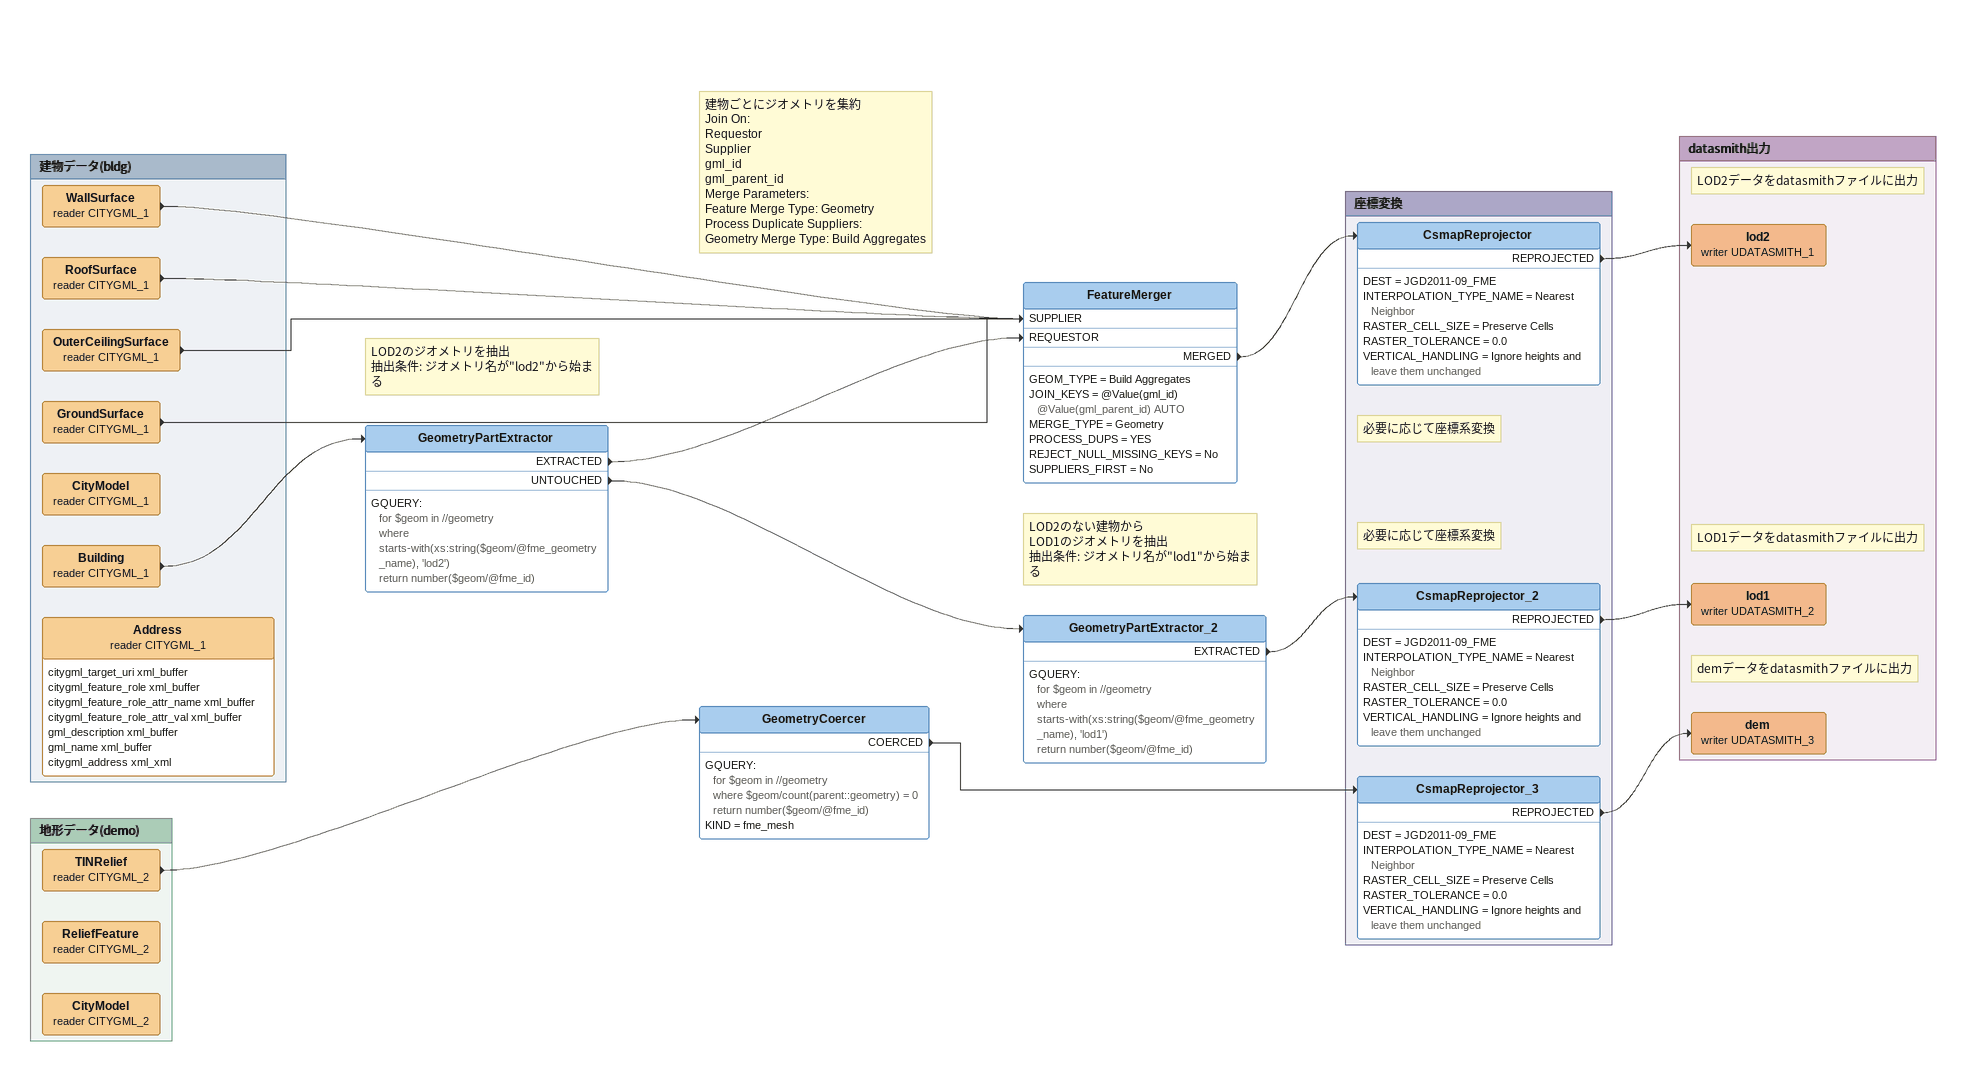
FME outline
Note: LOD2のジオメトリを抽出 / 抽出条件: ジオメトリ名が"lod2"から始まる
GeometryPartExtractor
    GQUERY:
      for $geom in //geometry
      where starts-with(xs:string($geom/@fme_geometry_name), 'lod2')
      return number($geom/@fme_id)
    EXTRACTED -> FeatureMerger [REQUESTOR]
    UNTOUCHED -> GeometryPartExtractor_2
Note: 建物ごとにジオメトリを集約 / Join On: / Requestor / Supplier / gml_id / gml_parent_id / Merge Parameters: / Feature Merge Type: Geometry / Process Duplicate Suppliers: / Geometry Merge Type: Build Aggregates
FeatureMerger
    GEOM_TYPE = Build Aggregates
    JOIN_KEYS = @Value(gml_id) @Value(gml_parent_id) AUTO
    MERGE_TYPE = Geometry
    PROCESS_DUPS = YES
    REJECT_NULL_MISSING_KEYS = No
    SUPPLIERS_FIRST = No
    MERGED -> CsmapReprojector
Note: LOD2のない建物から / LOD1のジオメトリを抽出 / 抽出条件: ジオメトリ名が"lod1"から始まる
GeometryPartExtractor_2
    GQUERY:
      for $geom in //geometry
      where starts-with(xs:string($geom/@fme_geometry_name), 'lod1')
      return number($geom/@fme_id)
    EXTRACTED -> CsmapReprojector_2
GeometryCoercer
    GQUERY:
      for $geom in //geometry
      where $geom/count(parent::geometry) = 0
      return number($geom/@fme_id)
    KIND = fme_mesh
    COERCED -> CsmapReprojector_3

Bookmark: 建物データ(bldg)
OuterCeilingSurface (reader CITYGML_1)
    -> FeatureMerger [SUPPLIER]
WallSurface (reader CITYGML_1)
    -> FeatureMerger [SUPPLIER]
RoofSurface (reader CITYGML_1)
    -> FeatureMerger [SUPPLIER]
GroundSurface (reader CITYGML_1)
    -> FeatureMerger [SUPPLIER]
CityModel (reader CITYGML_1)
Building (reader CITYGML_1)
    -> GeometryPartExtractor
Address (reader CITYGML_1)
    attributes: citygml_target_uri xml_buffer, citygml_feature_role xml_buffer, citygml_feature_role_attr_name xml_buffer, citygml_feature_role_attr_val xml_buffer, gml_description xml_buffer, gml_name xml_buffer, citygml_address xml_xml

Bookmark: 座標変換
Note: 必要に応じて座標系変換
CsmapReprojector
    DEST = JGD2011-09_FME
    INTERPOLATION_TYPE_NAME = Nearest Neighbor
    RASTER_CELL_SIZE = Preserve Cells
    RASTER_TOLERANCE = 0.0
    VERTICAL_HANDLING = Ignore heights and leave them unchanged
    REPROJECTED -> lod2 (writer UDATASMITH_1)
Note: 必要に応じて座標系変換
CsmapReprojector_2
    DEST = JGD2011-09_FME
    INTERPOLATION_TYPE_NAME = Nearest Neighbor
    RASTER_CELL_SIZE = Preserve Cells
    RASTER_TOLERANCE = 0.0
    VERTICAL_HANDLING = Ignore heights and leave them unchanged
    REPROJECTED -> lod1 (writer UDATASMITH_2)
CsmapReprojector_3
    DEST = JGD2011-09_FME
    INTERPOLATION_TYPE_NAME = Nearest Neighbor
    RASTER_CELL_SIZE = Preserve Cells
    RASTER_TOLERANCE = 0.0
    VERTICAL_HANDLING = Ignore heights and leave them unchanged
    REPROJECTED -> dem (writer UDATASMITH_3)

Bookmark: datasmith出力
Note: LOD2データをdatasmithファイルに出力
lod2 (writer UDATASMITH_1)
Note: LOD1データをdatasmithファイルに出力
lod1 (writer UDATASMITH_2)
Note: demデータをdatasmithファイルに出力
dem (writer UDATASMITH_3)

Bookmark: 地形データ(demo)
TINRelief (reader CITYGML_2)
    -> GeometryCoercer
ReliefFeature (reader CITYGML_2)
CityModel (reader CITYGML_2)
